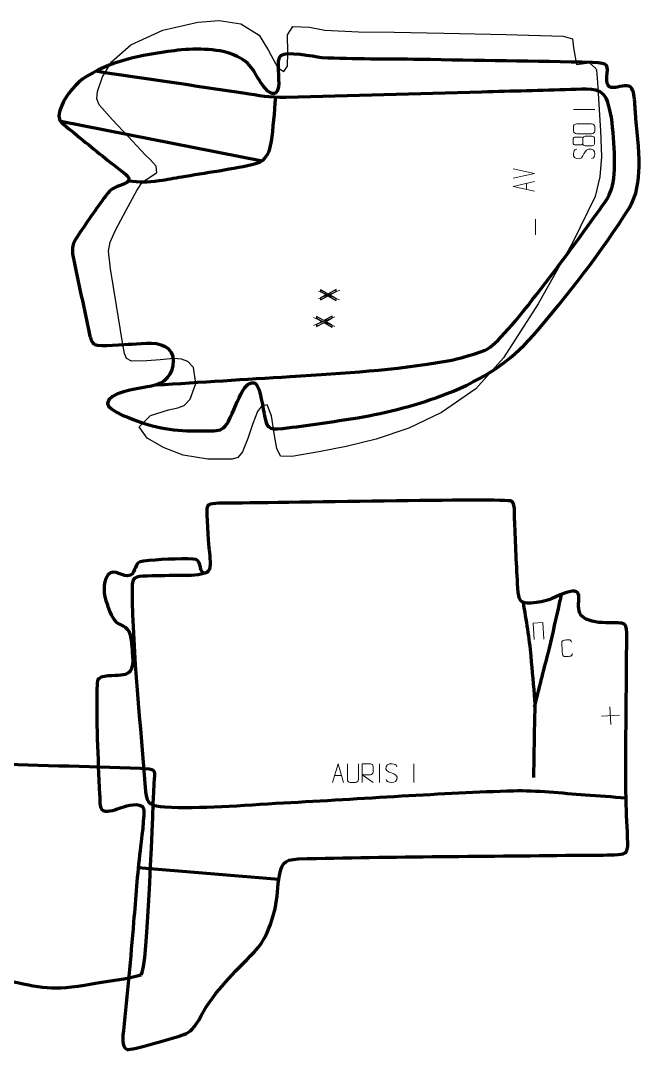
# Model space of a CAD drawing. Header units: millimetres. Extents: x -121 to 1372, y -4 to 1946.
# Drawn here: x 626 to 1372, y 703 to 1946 of the extents above; entities that cross this region are included whole.
import ezdxf

# ---------------------------------------------------------------- set-up
doc = ezdxf.new("R2010")
doc.units = ezdxf.units.MM
for name, color, linetype in [('TOYOTA_AURIS_1_и_рестайлинг_3_layer 2', 7, 'Continuous'), ('TOYOTA_AURIS_1_и_рестайлинг_3_layer 3', 7, 'Continuous'), ('TOYOTA_FORTUNER_4_layer 3', 7, 'Continuous'), ('VOLVO_S80_1_1_layer 1', 7, 'Continuous'), ('VOLVO_S80_1_1_layer 2', 7, 'Continuous')]:
    doc.layers.add(name, color=color, linetype=linetype)

msp = doc.modelspace()

# ---------------------------------------------------------------- linework, layer by layer
at = {"layer": 'TOYOTA_AURIS_1_и_рестайлинг_3_layer 2', "color": 140, "lineweight": 158}
for points, knots in [([(847.8, 1279), (837, 1275.6), (826.8, 1276.6), (815.6, 1276.3), (815.6, 1276.3), (801.7, 1276), (787.3, 1275.9), (773.4, 1275.4), (773.4, 1275.4), (760.6, 1274.9), (760.2, 1270.6), (760.2, 1258.8), (760.2, 1258.8), (761, 1181.4), (770.6, 1094.5), (776.4, 1015.9), (776.4, 1015.9), (777.6, 999.4), (784.4, 998.3), (799.7, 997.3), (799.7, 997.3), (841.7, 994.5), (893, 999.3), (942.8, 1002), (942.8, 1002), (1037.2, 1007), (1135.5, 1014.2), (1220.3, 1016.7), (1220.3, 1016.7), (1248.3, 1017.5), (1278.7, 1013.7), (1306.8, 1011.7), (1306.8, 1011.7), (1323.3, 1010.5), (1339.7, 1009.3), (1356.2, 1008.2)], [0, 0, 0, 0, 0.1, 0.1, 0.1, 0.1, 0.2, 0.2, 0.2, 0.2, 0.3, 0.3, 0.3, 0.3, 0.4, 0.4, 0.4, 0.4, 0.5, 0.5, 0.5, 0.5, 0.6, 0.6, 0.6, 0.6, 0.7, 0.7, 0.7, 0.7, 0.8, 0.8, 0.8, 0.8, 1, 1, 1, 1]), ([(1231.9, 1244), (1235.5, 1222.1), (1239.4, 1201.2), (1241.2, 1178.9), (1241.2, 1178.9), (1242.6, 1161.3), (1244.7, 1143.3), (1245.8, 1125.8), (1245.8, 1125.8), (1246.4, 1117.6), (1245.7, 1105.9), (1245.6, 1097.5), (1245.6, 1097.5), (1245.2, 1075.9), (1244.8, 1054.3), (1244.5, 1032.7)], [0, 0, 0, 0, 0.2, 0.2, 0.2, 0.2, 0.4, 0.4, 0.4, 0.4, 0.6, 0.6, 0.6, 0.6, 1, 1, 1, 1]), ([(1245.9, 1118), (1251.2, 1139.5), (1256.5, 1160.8), (1262.1, 1182.2), (1262.1, 1182.2), (1266.6, 1199.6), (1270.5, 1218.4), (1274.5, 1236), (1274.5, 1236), (1275.8, 1241.9), (1277.1, 1247.7), (1278.4, 1253.5)], [0, 0, 0, 0, 0.25, 0.25, 0.25, 0.25, 0.5, 0.5, 0.5, 0.5, 1, 1, 1, 1])]:
    msp.add_open_spline(points, degree=3, knots=knots, dxfattribs=at)
at = {"layer": 'TOYOTA_AURIS_1_и_рестайлинг_3_layer 2', "color": 250, "lineweight": 9}
for points, knots in [([(1245.2, 1198.9), (1245.2, 1198.9), (1244, 1218.9), (1244, 1218.9), (1244, 1218.9), (1244, 1218.9), (1255.7, 1219.6), (1255.7, 1219.6), (1255.7, 1219.6), (1255.7, 1219.6), (1256.9, 1199.6), (1256.9, 1199.6)], [0, 0, 0, 0, 0.25, 0.25, 0.25, 0.25, 0.5, 0.5, 0.5, 0.5, 1, 1, 1, 1]), ([(1291.3, 1182), (1291.3, 1180.1), (1290, 1178.9), (1288.3, 1178.8), (1288.3, 1178.8), (1286.5, 1178.6), (1284.6, 1178.5), (1282.7, 1178.4), (1282.7, 1178.4), (1281.2, 1178.2), (1279.5, 1179.6), (1279.4, 1181.3), (1279.4, 1181.3), (1279.1, 1185.9), (1278.9, 1190.5), (1278.6, 1195.1), (1278.6, 1195.1), (1278.5, 1196.8), (1279.8, 1198.3), (1281.5, 1198.4), (1281.5, 1198.4), (1283.4, 1198.5), (1285.2, 1198.6), (1287.1, 1198.7), (1287.1, 1198.7), (1288.7, 1198.8), (1290.3, 1197.8), (1290.5, 1195.8)], [0, 0, 0, 0, 0.125, 0.125, 0.125, 0.125, 0.25, 0.25, 0.25, 0.25, 0.375, 0.375, 0.375, 0.375, 0.5, 0.5, 0.5, 0.5, 0.625, 0.625, 0.625, 0.625, 0.75, 0.75, 0.75, 0.75, 1, 1, 1, 1]), ([(1002.1, 1026.7), (1002.1, 1026.7), (1008.7, 1049.1), (1008.7, 1049.1), (1008.7, 1049.1), (1008.7, 1049.1), (1015.4, 1026.7), (1015.4, 1026.7)], [0, 0, 0, 0, 0.333333, 0.333333, 0.333333, 0.333333, 1, 1, 1, 1]), ([(1033.2, 1049.1), (1033.2, 1044.1), (1033.3, 1035), (1033.3, 1030), (1033.3, 1030), (1033.2, 1028), (1031.7, 1026.7), (1029.8, 1026.7), (1029.8, 1026.7), (1027.7, 1026.7), (1025.6, 1026.7), (1023.5, 1026.7), (1023.5, 1026.7), (1021.8, 1026.6), (1020, 1028.3), (1020, 1030), (1020, 1030), (1020, 1035), (1020.1, 1044.1), (1020.1, 1049.1)], [0, 0, 0, 0, 0.166667, 0.166667, 0.166667, 0.166667, 0.333333, 0.333333, 0.333333, 0.333333, 0.5, 0.5, 0.5, 0.5, 0.666667, 0.666667, 0.666667, 0.666667, 1, 1, 1, 1]), ([(1038, 1026.7), (1038, 1026.7), (1038, 1049.1), (1038, 1049.1), (1038, 1049.1), (1041.2, 1049.1), (1044.4, 1049.1), (1047.7, 1049.1), (1047.7, 1049.1), (1049.7, 1049), (1051.1, 1047.7), (1051.1, 1045.6), (1051.1, 1045.6), (1051.1, 1043.8), (1051.1, 1041), (1051.1, 1039.2), (1051.1, 1039.2), (1051.1, 1037.5), (1049.5, 1035.8), (1047.7, 1035.8), (1047.7, 1035.8), (1047.7, 1035.8), (1038, 1035.8), (1038, 1035.8), (1038, 1035.8), (1038, 1035.8), (1051.1, 1026.7), (1051.1, 1026.7)], [0, 0, 0, 0, 0.125, 0.125, 0.125, 0.125, 0.25, 0.25, 0.25, 0.25, 0.375, 0.375, 0.375, 0.375, 0.5, 0.5, 0.5, 0.5, 0.625, 0.625, 0.625, 0.625, 0.75, 0.75, 0.75, 0.75, 1, 1, 1, 1]), ([(1073.2, 1038.1), (1069.4, 1039.4), (1065, 1041), (1066.8, 1045.9), (1066.8, 1045.9), (1068.2, 1049.6), (1072.8, 1049.3), (1076.1, 1048.7), (1076.1, 1048.7), (1078.6, 1048.3), (1079.4, 1047.2), (1079.7, 1045.4)], [0, 0, 0, 0, 0.25, 0.25, 0.25, 0.25, 0.5, 0.5, 0.5, 0.5, 1, 1, 1, 1]), ([(1073.2, 1038.1), (1076.8, 1036.6), (1081.3, 1034.9), (1079.7, 1030.1), (1079.7, 1030.1), (1078.4, 1026.3), (1074, 1026.5), (1070.6, 1027), (1070.6, 1027), (1068.2, 1027.4), (1067.1, 1028.4), (1066.8, 1030.3)], [0, 0, 0, 0, 0.25, 0.25, 0.25, 0.25, 0.5, 0.5, 0.5, 0.5, 1, 1, 1, 1])]:
    msp.add_open_spline(points, degree=3, knots=knots, dxfattribs=at)
for points in [[(1326.7, 1106.6), (1326.7, 1106.6), (1348.1, 1107.9), (1348.1, 1107.9)], [(1336.7, 1118), (1336.7, 1118), (1338, 1096.5), (1338, 1096.5)], [(1058.9, 1049.1), (1058.9, 1049.1), (1058.9, 1026.7), (1058.9, 1026.7)], [(1100.1, 1049.1), (1100.1, 1049.1), (1100.1, 1026.7), (1100.1, 1026.7)], [(1004.5, 1035), (1004.5, 1035), (1013, 1035), (1013, 1035)]]:
    msp.add_open_spline(points, degree=3, dxfattribs=at)
at = {"layer": 'TOYOTA_AURIS_1_и_рестайлинг_3_layer 2', "color": 140, "lineweight": 158}
msp.add_open_spline([(767.7, 924.2), (767.7, 924.2), (937.4, 910.1), (937.4, 910.1)], degree=3, dxfattribs=at)
at = {"layer": 'TOYOTA_AURIS_1_и_рестайлинг_3_layer 3', "color": 242, "lineweight": 158}
msp.add_open_spline([(718, 1146.2), (718.2, 1152.1), (721.2, 1153.5), (726.9, 1154.6), (726.9, 1154.6), (752.7, 1157.7), (763.4, 1150.4), (760.5, 1184.2), (760.5, 1184.2), (760, 1191), (759.4, 1206.3), (754.9, 1211.3), (754.9, 1211.3), (749.8, 1215.9), (749.2, 1215.6), (743.6, 1218.4), (743.6, 1218.4), (736.6, 1221.8), (732.5, 1234.9), (730, 1241.9), (730, 1241.9), (726.2, 1252.9), (723.8, 1266.4), (731, 1276.7), (731, 1276.7), (739.1, 1286.7), (749.6, 1272.4), (758.2, 1276.7), (758.2, 1276.7), (765.8, 1280.6), (761.4, 1292.3), (773.9, 1293.7), (773.9, 1293.7), (790.2, 1295.4), (817.9, 1296.9), (834.1, 1296.2), (834.1, 1296.2), (844.8, 1295.7), (840.8, 1283.4), (845.7, 1279.6), (845.7, 1279.6), (848.6, 1277.5), (852.4, 1280.9), (853.5, 1284), (853.5, 1284), (855.6, 1289.7), (853.4, 1303.3), (852.9, 1310.1), (852.9, 1310.1), (852.4, 1317.1), (849.7, 1353.1), (850.4, 1357.2), (850.4, 1357.2), (851.3, 1361.7), (853.4, 1362.4), (857.6, 1362.8), (857.6, 1362.8), (861.6, 1363.3), (867.5, 1363.6), (870.9, 1363.6), (870.9, 1363.6), (930.6, 1363.5), (1211.7, 1369.7), (1218, 1366), (1218, 1366), (1222.4, 1363.3), (1221.6, 1350.5), (1221.7, 1345.8), (1221.7, 1345.8), (1221.8, 1342.8), (1221.9, 1339.8), (1222, 1336.8), (1222, 1336.8), (1223.4, 1309.9), (1223.9, 1282.6), (1226.2, 1255.8), (1226.2, 1255.8), (1227.1, 1245.3), (1229.9, 1242.6), (1240.9, 1242.9), (1240.9, 1242.9), (1262, 1244.7), (1264.6, 1247.9), (1283, 1255.4), (1283, 1255.4), (1310.4, 1264.4), (1292.7, 1241.2), (1301.9, 1228.2), (1301.9, 1228.2), (1316.2, 1213.8), (1349.4, 1222.3), (1354.5, 1217.4), (1354.5, 1217.4), (1358.7, 1213.6), (1357, 1191.5), (1356.9, 1184.9), (1356.9, 1184.9), (1356.6, 1125.6), (1355.5, 1065.8), (1356.2, 1006.6), (1356.2, 1006.6), (1356.6, 988.9), (1357.8, 971.2), (1358.3, 953.5), (1358.3, 953.5), (1358.7, 940.7), (1354.4, 939.8), (1342.3, 939.3), (1342.3, 939.3), (1330.2, 938.9), (1317.4, 939.2), (1305.1, 939), (1305.1, 939), (1190.4, 937.5), (1075.5, 937.3), (960.8, 934.5), (960.8, 934.5), (941.7, 933.2), (940.6, 928.4), (937.4, 910.1), (937.4, 910.1), (934.9, 895.1), (935.8, 884.1), (931.2, 868.7), (931.2, 868.7), (925.5, 849.6), (921.4, 836.8), (907.4, 821.9), (907.4, 821.9), (883.5, 796.9), (860.4, 775.8), (843.5, 745), (843.5, 745), (835.3, 730.2), (830.8, 725.6), (822.8, 722.5), (822.8, 722.5), (813, 718.7), (757.8, 703.3), (754.4, 704.4), (754.4, 704.4), (746.9, 707.8), (749.1, 720.9), (749.9, 727.4), (749.9, 727.4), (754.5, 770.8), (758.4, 814.8), (762.1, 858.3), (762.1, 858.3), (764.5, 887.4), (766.4, 915.4), (769.9, 944.5), (769.9, 944.5), (770.9, 952.2), (775.9, 991), (774, 995.4), (774, 995.4), (770.3, 1003.6), (753.8, 998.6), (747.4, 996.4), (747.4, 996.4), (741.8, 994.5), (731.2, 990.3), (725.5, 992.6), (725.5, 992.6), (720.4, 995.5), (721.3, 1006.7), (721.1, 1012.2), (721.1, 1012.2), (718.9, 1057.4), (716.8, 1100.8), (718, 1146.2)], degree=3, knots=[0, 0, 0, 0, 0.022727, 0.022727, 0.022727, 0.022727, 0.045455, 0.045455, 0.045455, 0.045455, 0.068182, 0.068182, 0.068182, 0.068182, 0.090909, 0.090909, 0.090909, 0.090909, 0.113636, 0.113636, 0.113636, 0.113636, 0.136364, 0.136364, 0.136364, 0.136364, 0.159091, 0.159091, 0.159091, 0.159091, 0.181818, 0.181818, 0.181818, 0.181818, 0.204545, 0.204545, 0.204545, 0.204545, 0.227273, 0.227273, 0.227273, 0.227273, 0.25, 0.25, 0.25, 0.25, 0.272727, 0.272727, 0.272727, 0.272727, 0.295455, 0.295455, 0.295455, 0.295455, 0.318182, 0.318182, 0.318182, 0.318182, 0.340909, 0.340909, 0.340909, 0.340909, 0.363636, 0.363636, 0.363636, 0.363636, 0.386364, 0.386364, 0.386364, 0.386364, 0.409091, 0.409091, 0.409091, 0.409091, 0.431818, 0.431818, 0.431818, 0.431818, 0.454545, 0.454545, 0.454545, 0.454545, 0.477273, 0.477273, 0.477273, 0.477273, 0.5, 0.5, 0.5, 0.5, 0.522727, 0.522727, 0.522727, 0.522727, 0.545455, 0.545455, 0.545455, 0.545455, 0.568182, 0.568182, 0.568182, 0.568182, 0.590909, 0.590909, 0.590909, 0.590909, 0.613636, 0.613636, 0.613636, 0.613636, 0.636364, 0.636364, 0.636364, 0.636364, 0.659091, 0.659091, 0.659091, 0.659091, 0.681818, 0.681818, 0.681818, 0.681818, 0.704545, 0.704545, 0.704545, 0.704545, 0.727273, 0.727273, 0.727273, 0.727273, 0.75, 0.75, 0.75, 0.75, 0.772727, 0.772727, 0.772727, 0.772727, 0.795455, 0.795455, 0.795455, 0.795455, 0.818182, 0.818182, 0.818182, 0.818182, 0.840909, 0.840909, 0.840909, 0.840909, 0.863636, 0.863636, 0.863636, 0.863636, 0.886364, 0.886364, 0.886364, 0.886364, 0.909091, 0.909091, 0.909091, 0.909091, 0.931818, 0.931818, 0.931818, 0.931818, 0.954545, 0.954545, 0.954545, 0.954545, 1, 1, 1, 1], dxfattribs=at)
at = {"layer": 'TOYOTA_FORTUNER_4_layer 3', "color": 242, "lineweight": 158}
msp.add_open_spline([(771.1, 794.4), (755.9, 789.8), (729.2, 786.7), (711.8, 783.5), (711.8, 783.5), (662.2, 774.6), (652.2, 779.3), (606.2, 788.2), (606.2, 788.2), (578.9, 793.5), (572.4, 801.2), (551.1, 809.4), (551.1, 809.4), (538, 814.5), (471.6, 815.6), (460, 810.9), (460, 810.9), (440.2, 802.8), (440.3, 790.3), (447.5, 778.2), (447.5, 778.2), (452.3, 770.2), (449.9, 770.3), (434.5, 771.2), (434.5, 771.2), (358.7, 775.5), (280.6, 776.3), (204.3, 778.6), (204.3, 778.6), (135.1, 780.7), (65.9, 782.6), (-3.3, 784.7), (-3.3, 784.7), (-24.4, 785.3), (-16.8, 788.9), (-14.1, 798.2), (-14.1, 798.2), (-9.2, 815.1), (-13.6, 823.3), (-44.7, 829.9), (-44.7, 829.9), (-62.6, 833.6), (-73.8, 834.3), (-92.5, 835.6), (-92.5, 835.6), (-97.3, 835.9), (-102.4, 835.8), (-103.3, 837.1), (-103.3, 837.1), (-104.7, 838.8), (-107.8, 1019.9), (-107.3, 1021), (-107.3, 1021), (-104.1, 1028.8), (-30.9, 1021.6), (-8, 1035), (-8, 1035), (-2.1, 1038.5), (1, 1042.7), (3, 1047.3), (3, 1047.3), (7.9, 1058.4), (5.5, 1071.7), (-23.3, 1069.2), (-23.3, 1069.2), (-51.8, 1066.7), (-78.7, 1060.4), (-107.3, 1057.9), (-107.3, 1057.9), (-116.8, 1057.1), (-116, 1059), (-116.2, 1064), (-116.2, 1064), (-117.3, 1084.8), (-117.8, 1105.1), (-119.8, 1125.9), (-119.8, 1125.9), (-119.9, 1127.5), (-120.8, 1131.4), (-117.2, 1132), (-117.2, 1132), (-112.8, 1132.8), (-91.7, 1131), (-85.5, 1130.7), (-85.5, 1130.7), (-25.1, 1127.2), (32.9, 1123.6), (93.8, 1122.1), (93.8, 1122.1), (198.1, 1119.5), (302.6, 1115.6), (406.9, 1113.3), (406.9, 1113.3), (452.3, 1112.3), (497.7, 1112.4), (543, 1111.5), (543, 1111.5), (555.7, 1111.3), (560.2, 1109.9), (558.1, 1102.5), (558.1, 1102.5), (555.4, 1096.2), (544.9, 1098), (534.9, 1095.8), (534.9, 1095.8), (512.5, 1089), (507.4, 1075.8), (513.3, 1063.1), (513.3, 1063.1), (525.5, 1048.3), (547.4, 1050.1), (573.2, 1049.3), (573.2, 1049.3), (638.8, 1047.4), (704.7, 1045.6), (770.2, 1043.4), (770.2, 1043.4), (789.2, 1042.8), (788.1, 1041.3), (787.3, 1031.3), (787.3, 1031.3), (785.6, 1008.8), (779.2, 797), (771.1, 794.4)], degree=3, knots=[0, 0, 0, 0, 0.03125, 0.03125, 0.03125, 0.03125, 0.0625, 0.0625, 0.0625, 0.0625, 0.09375, 0.09375, 0.09375, 0.09375, 0.125, 0.125, 0.125, 0.125, 0.15625, 0.15625, 0.15625, 0.15625, 0.1875, 0.1875, 0.1875, 0.1875, 0.21875, 0.21875, 0.21875, 0.21875, 0.25, 0.25, 0.25, 0.25, 0.28125, 0.28125, 0.28125, 0.28125, 0.3125, 0.3125, 0.3125, 0.3125, 0.34375, 0.34375, 0.34375, 0.34375, 0.375, 0.375, 0.375, 0.375, 0.40625, 0.40625, 0.40625, 0.40625, 0.4375, 0.4375, 0.4375, 0.4375, 0.46875, 0.46875, 0.46875, 0.46875, 0.5, 0.5, 0.5, 0.5, 0.53125, 0.53125, 0.53125, 0.53125, 0.5625, 0.5625, 0.5625, 0.5625, 0.59375, 0.59375, 0.59375, 0.59375, 0.625, 0.625, 0.625, 0.625, 0.65625, 0.65625, 0.65625, 0.65625, 0.6875, 0.6875, 0.6875, 0.6875, 0.71875, 0.71875, 0.71875, 0.71875, 0.75, 0.75, 0.75, 0.75, 0.78125, 0.78125, 0.78125, 0.78125, 0.8125, 0.8125, 0.8125, 0.8125, 0.84375, 0.84375, 0.84375, 0.84375, 0.875, 0.875, 0.875, 0.875, 0.90625, 0.90625, 0.90625, 0.90625, 0.9375, 0.9375, 0.9375, 0.9375, 1, 1, 1, 1], dxfattribs=at)
at = {"layer": 'VOLVO_S80_1_1'}
msp.add_lwpolyline([(794.1, 1536.7), (778.2, 1535.3), (759.7, 1534.9), (753.4, 1538.1), (751, 1544.1), (748.7, 1557.6), (741.4, 1602), (734.1, 1646.4), (731.9, 1667.8), (733.8, 1678.5), (740.4, 1692.8), (753, 1717), (765.8, 1740.7), (772.9, 1751.3), (779.9, 1755.8), (790.1, 1762.4), (789.4, 1770), (782.3, 1777.8), (776.6, 1783.6), (770.8, 1789.5), (755.8, 1805.6), (736.3, 1826.5), (720.6, 1844.1), (717.7, 1851.5), (718.6, 1860.2), (724.7, 1878.1), (735.5, 1896.2), (758.6, 1916.6), (797.2, 1934.4), (839.4, 1943.9), (865.5, 1945.8), (891.6, 1942), (913.6, 1928.4), (924.9, 1909.6), (935.9, 1888.8), (943.5, 1884.3), (947.6, 1891), (948, 1907.3), (947.7, 1928.6), (954.3, 1938.7), (974.1, 1937.7), (992.8, 1934.1), (1033.6, 1932.3), (1076.4, 1931.9), (1136.4, 1930.6), (1211.6, 1929.1), (1280.2, 1927), (1291.7, 1923.7), (1292.8, 1912.8), (1296.5, 1893), (1311.9, 1895), (1319.9, 1888.1), (1320.1, 1887), (1320.4, 1886.1), (1321.5, 1876.5), (1322.1, 1864.9), (1323.3, 1844.6), (1325.5, 1812.8), (1326.4, 1781.7), (1324.6, 1757.3), (1319.1, 1733.7), (1292.1, 1678.4), (1250, 1604.1), (1208.4, 1538.8), (1174.9, 1501.6), (1133.6, 1472.8), (1094.2, 1454), (1054.9, 1440.6), (1018.5, 1431.8), (985.7, 1425.4), (952.9, 1419.7), (939.3, 1420.3), (934.7, 1429.6), (932.2, 1445.4), (928.4, 1468.9), (923.1, 1482.3), (916.3, 1480.8), (911.4, 1474.1), (905.8, 1459.6), (899.9, 1441.5), (893.6, 1425.6), (887.9, 1418.5), (881, 1416.5), (851.7, 1416.5), (822, 1421.3), (798.9, 1430.5), (778.5, 1441.8), (768.7, 1455.8), (782.5, 1469.2), (804.3, 1476), (815.3, 1478.5), (823, 1481.6), (830.5, 1488.9), (837.3, 1507.9), (834.4, 1527.2), (827.6, 1534.5), (819.8, 1537.3), (811.2, 1538), (802.3, 1537.5), (794.1, 1536.7)], dxfattribs=at)
msp.add_lwpolyline([(794.1, 1536.7), (778.2, 1535.3), (759.7, 1534.9), (753.4, 1538.1), (751, 1544.1), (748.7, 1557.6), (741.4, 1602), (734.1, 1646.4), (731.9, 1667.8), (733.8, 1678.5), (740.4, 1692.8), (753, 1717), (765.8, 1740.7), (772.9, 1751.3), (779.9, 1755.8), (790.1, 1762.4), (789.4, 1770), (782.3, 1777.8), (776.6, 1783.6), (770.8, 1789.5), (755.8, 1805.6), (736.3, 1826.5), (720.6, 1844.1), (717.7, 1851.5), (718.6, 1860.2), (724.7, 1878.1), (735.5, 1896.2), (758.6, 1916.6), (797.2, 1934.4), (839.4, 1943.9), (865.5, 1945.8), (891.6, 1942), (913.6, 1928.4), (924.9, 1909.6), (935.9, 1888.8), (943.5, 1884.3), (947.6, 1891), (948, 1907.3), (947.7, 1928.6), (954.3, 1938.7), (974.1, 1937.7), (992.8, 1934.1), (1033.6, 1932.3), (1076.4, 1931.9), (1136.4, 1930.6), (1211.6, 1929.1), (1280.2, 1927), (1291.7, 1923.7), (1292.8, 1912.8), (1296.5, 1893), (1311.9, 1895), (1319.9, 1888.1), (1320.1, 1887), (1320.4, 1886.1), (1321.5, 1876.5), (1322.1, 1864.9), (1323.3, 1844.6), (1325.5, 1812.8), (1326.4, 1781.7), (1324.6, 1757.3), (1319.1, 1733.7), (1292.1, 1678.4), (1250, 1604.1), (1208.4, 1538.8), (1174.9, 1501.6), (1133.6, 1472.8), (1094.2, 1454), (1054.9, 1440.6), (1018.5, 1431.8), (985.7, 1425.4), (952.9, 1419.7), (939.3, 1420.3), (934.7, 1429.6), (932.2, 1445.4), (928.4, 1468.9), (923.1, 1482.3), (916.3, 1480.8), (911.4, 1474.1), (905.8, 1459.6), (899.9, 1441.5), (893.6, 1425.6), (887.9, 1418.5), (881, 1416.5), (851.7, 1416.5), (822, 1421.3), (798.9, 1430.5), (778.5, 1441.8), (768.7, 1455.8), (782.5, 1469.2), (804.3, 1476), (815.3, 1478.5), (823, 1481.6), (830.5, 1488.9), (837.3, 1507.9), (834.4, 1527.2), (827.6, 1534.5), (819.8, 1537.3), (811.2, 1538), (802.3, 1537.5), (794.1, 1536.7)], dxfattribs=at)
at = {"layer": 'VOLVO_S80_1_1_layer 1', "color": 142, "lineweight": 158}
for points, knots in [([(789.2, 1506.2), (843.1, 1509.6), (897, 1513), (951, 1516.4), (951, 1516.4), (1019.7, 1520.7), (1073.3, 1523.7), (1141.3, 1535.2), (1141.3, 1535.2), (1151.2, 1536.9), (1182.4, 1545.6), (1189.9, 1550.1), (1189.9, 1550.1), (1214.5, 1564.8), (1302.9, 1688.2), (1330.3, 1725.9), (1330.3, 1725.9), (1339.2, 1738.2), (1341.9, 1752.1), (1342.3, 1766.2), (1342.3, 1766.2), (1342.8, 1787.7), (1340.7, 1834.4), (1332.3, 1852.2), (1332.3, 1852.2), (1324.9, 1866), (1306.2, 1863.1), (1289.7, 1862.5), (1289.7, 1862.5), (1254.1, 1861.3), (1218, 1860.6), (1182.3, 1859.6), (1182.3, 1859.6), (1103.5, 1857.4), (1024.7, 1855.2), (945.9, 1853.1), (945.9, 1853.1), (925.1, 1852.6), (914.4, 1855.2), (894.4, 1858.2), (894.4, 1858.2), (835.1, 1867), (775.8, 1875.8), (716.4, 1884.6)], [0, 0, 0, 0, 0.083333, 0.083333, 0.083333, 0.083333, 0.166667, 0.166667, 0.166667, 0.166667, 0.25, 0.25, 0.25, 0.25, 0.333333, 0.333333, 0.333333, 0.333333, 0.416667, 0.416667, 0.416667, 0.416667, 0.5, 0.5, 0.5, 0.5, 0.583333, 0.583333, 0.583333, 0.583333, 0.666667, 0.666667, 0.666667, 0.666667, 0.75, 0.75, 0.75, 0.75, 0.833333, 0.833333, 0.833333, 0.833333, 1, 1, 1, 1]), ([(933.3, 1852.8), (931.5, 1835.1), (930.5, 1816), (927.7, 1798.5), (927.7, 1798.5), (926.2, 1789.1), (922.6, 1776.3), (909.3, 1772.9), (909.3, 1772.9), (885.3, 1766.8), (846, 1761.4), (820.2, 1756.9), (820.2, 1756.9), (811.1, 1755.3), (802.1, 1753.8), (793, 1752.3), (793, 1752.3), (777.7, 1750), (770.6, 1751), (755.5, 1752)], [0, 0, 0, 0, 0.166667, 0.166667, 0.166667, 0.166667, 0.333333, 0.333333, 0.333333, 0.333333, 0.5, 0.5, 0.5, 0.5, 0.666667, 0.666667, 0.666667, 0.666667, 1, 1, 1, 1])]:
    msp.add_open_spline(points, degree=3, knots=knots, dxfattribs=at)
at = {"layer": 'VOLVO_S80_1_1_layer 1', "color": 250, "lineweight": 9}
for points in [[(1292.7, 1838.6), (1292.7, 1838.6), (1318.5, 1838.6), (1318.5, 1838.6)], [(1219.9, 1767), (1219.9, 1767), (1245.6, 1761.3), (1245.6, 1761.3)], [(1245.6, 1761.3), (1245.6, 1761.3), (1219.9, 1755.6), (1219.9, 1755.6)], [(1236.1, 1742.1), (1236.1, 1742.1), (1236.1, 1749.5), (1236.1, 1749.5)], [(1247, 1687.4), (1247, 1687.4), (1247, 1706.1), (1247, 1706.1)], [(985, 1609.9), (985, 1609.9), (1010.7, 1620.6), (1010.7, 1620.6)], [(985, 1619.5), (985, 1619.5), (1010.6, 1608.8), (1010.6, 1608.8)], [(979.3, 1577.8), (979.3, 1577.8), (1005, 1588.5), (1005, 1588.5)], [(979.3, 1587.4), (979.3, 1587.4), (1004.9, 1576.7), (1004.9, 1576.7)]]:
    msp.add_open_spline(points, degree=3, dxfattribs=at)
at = {"layer": 'VOLVO_S80_1_1_layer 1', "color": 142, "lineweight": 158}
msp.add_open_spline([(917.3, 1776.2), (917.3, 1776.2), (674.3, 1824.1), (674.3, 1824.1)], degree=3, dxfattribs=at)
at = {"layer": 'VOLVO_S80_1_1_layer 1', "color": 250, "lineweight": 9}
for points, knots in [([(1292.7, 1812.4), (1292.7, 1814.3), (1292.7, 1816.1), (1292.7, 1818), (1292.7, 1818), (1292.7, 1819.5), (1294.2, 1821.1), (1296.7, 1821.1), (1296.7, 1821.1), (1302.7, 1821.1), (1308.6, 1821.1), (1314.5, 1821.1), (1314.5, 1821.1), (1316.9, 1821), (1318.5, 1819.7), (1318.5, 1818), (1318.5, 1818), (1318.5, 1816.1), (1318.5, 1814.3), (1318.5, 1812.4), (1318.5, 1812.4), (1318.6, 1810.9), (1316.6, 1809.3), (1314.6, 1809.3), (1314.6, 1809.3), (1308.6, 1809.3), (1302.6, 1809.3), (1296.7, 1809.3), (1296.7, 1809.3), (1294.5, 1809.3), (1292.7, 1810.7), (1292.7, 1812.4)], [0, 0, 0, 0, 0.111111, 0.111111, 0.111111, 0.111111, 0.222222, 0.222222, 0.222222, 0.222222, 0.333333, 0.333333, 0.333333, 0.333333, 0.444444, 0.444444, 0.444444, 0.444444, 0.555556, 0.555556, 0.555556, 0.555556, 0.666667, 0.666667, 0.666667, 0.666667, 0.777778, 0.777778, 0.777778, 0.777778, 1, 1, 1, 1]), ([(1294.1, 1795.9), (1296.3, 1795.9), (1300.1, 1795.9), (1302.4, 1795.9), (1302.4, 1795.9), (1302.9, 1795.9), (1303.9, 1796.5), (1303.9, 1797.1), (1303.9, 1797.1), (1303.9, 1799.4), (1304, 1801.7), (1304, 1804), (1304, 1804), (1304, 1804.6), (1303.2, 1805.2), (1302.4, 1805.2), (1302.4, 1805.2), (1300.1, 1805.2), (1296.3, 1805.2), (1294.1, 1805.2), (1294.1, 1805.2), (1293.3, 1805.2), (1292.5, 1804.7), (1292.5, 1804), (1292.5, 1804), (1292.5, 1801.7), (1292.5, 1799.3), (1292.5, 1797), (1292.5, 1797), (1292.5, 1796.5), (1293.3, 1795.9), (1294.1, 1795.9)], [0, 0, 0, 0, 0.111111, 0.111111, 0.111111, 0.111111, 0.222222, 0.222222, 0.222222, 0.222222, 0.333333, 0.333333, 0.333333, 0.333333, 0.444444, 0.444444, 0.444444, 0.444444, 0.555556, 0.555556, 0.555556, 0.555556, 0.666667, 0.666667, 0.666667, 0.666667, 0.777778, 0.777778, 0.777778, 0.777778, 1, 1, 1, 1]), ([(1306.9, 1794.7), (1310.2, 1794.7), (1312, 1794.7), (1315.2, 1794.7), (1315.2, 1794.7), (1316.5, 1794.7), (1318.2, 1796.1), (1318.2, 1797), (1318.2, 1797), (1318.2, 1799.4), (1318.2, 1801.7), (1318.2, 1804), (1318.2, 1804), (1318.2, 1805), (1316.6, 1806.3), (1315.2, 1806.3), (1315.2, 1806.3), (1312, 1806.3), (1310.2, 1806.3), (1306.9, 1806.3), (1306.9, 1806.3), (1305.5, 1806.2), (1303.9, 1805), (1303.9, 1804), (1303.9, 1804), (1303.9, 1801.7), (1303.9, 1799.4), (1303.9, 1797), (1303.9, 1797), (1303.9, 1796.2), (1305.5, 1794.8), (1306.9, 1794.7)], [0, 0, 0, 0, 0.111111, 0.111111, 0.111111, 0.111111, 0.222222, 0.222222, 0.222222, 0.222222, 0.333333, 0.333333, 0.333333, 0.333333, 0.444444, 0.444444, 0.444444, 0.444444, 0.555556, 0.555556, 0.555556, 0.555556, 0.666667, 0.666667, 0.666667, 0.666667, 0.777778, 0.777778, 0.777778, 0.777778, 1, 1, 1, 1]), ([(1305.4, 1784.9), (1303.9, 1781.6), (1302, 1777.8), (1296.3, 1779.4), (1296.3, 1779.4), (1292.1, 1780.5), (1292.5, 1784.6), (1293.1, 1787.4), (1293.1, 1787.4), (1293.6, 1789.6), (1294.8, 1790.3), (1297, 1790.6)], [0, 0, 0, 0, 0.25, 0.25, 0.25, 0.25, 0.5, 0.5, 0.5, 0.5, 1, 1, 1, 1]), ([(1305.4, 1784.9), (1307.1, 1788.1), (1309, 1792), (1314.6, 1790.6), (1314.6, 1790.6), (1319, 1789.4), (1318.7, 1785.6), (1318.1, 1782.7), (1318.1, 1782.7), (1317.7, 1780.6), (1316.4, 1779.6), (1314.3, 1779.3)], [0, 0, 0, 0, 0.25, 0.25, 0.25, 0.25, 0.5, 0.5, 0.5, 0.5, 1, 1, 1, 1]), ([(1245.6, 1739.9), (1245.6, 1739.9), (1219.9, 1745.7), (1219.9, 1745.7), (1219.9, 1745.7), (1219.9, 1745.7), (1245.6, 1751.6), (1245.6, 1751.6)], [0, 0, 0, 0, 0.333333, 0.333333, 0.333333, 0.333333, 1, 1, 1, 1])]:
    msp.add_open_spline(points, degree=3, knots=knots, dxfattribs=at)
at = {"layer": 'VOLVO_S80_1_1_layer 1', "color": 142}
for points in [[(1006.4, 1608.2), (1006.4, 1608.2), (996.7, 1613.7), (996.7, 1613.7), (996.7, 1613.7), (996.7, 1613.7), (987.6, 1608.9), (987.6, 1608.9), (987.6, 1608.9), (987.6, 1608.9), (987.6, 1611.1), (987.6, 1611.1), (987.6, 1611.1), (987.6, 1611.1), (992.4, 1613.7), (992.4, 1613.7), (992.4, 1613.7), (993.4, 1614.3), (994.2, 1614.6), (994.7, 1614.8), (994.7, 1614.8), (994.1, 1615.2), (993.4, 1615.5), (992.6, 1616), (992.6, 1616), (992.6, 1616), (987.6, 1618.8), (987.6, 1618.8), (987.6, 1618.8), (987.6, 1618.8), (987.6, 1620.8), (987.6, 1620.8), (987.6, 1620.8), (987.6, 1620.8), (996.5, 1615.9), (996.5, 1615.9), (996.5, 1615.9), (996.5, 1615.9), (1006.4, 1621.2), (1006.4, 1621.2), (1006.4, 1621.2), (1006.4, 1621.2), (1006.4, 1618.9), (1006.4, 1618.9), (1006.4, 1618.9), (1006.4, 1618.9), (999.7, 1615.3), (999.7, 1615.3), (999.7, 1615.3), (999.3, 1615.1), (998.9, 1614.9), (998.6, 1614.8), (998.6, 1614.8), (999.2, 1614.5), (999.6, 1614.2), (999.9, 1614.1), (999.9, 1614.1), (999.9, 1614.1), (1006.4, 1610.5), (1006.4, 1610.5), (1006.4, 1610.5), (1006.4, 1610.5), (1006.4, 1608.2), (1006.4, 1608.2)], [(1001.5, 1576.1), (1001.5, 1576.1), (991.8, 1581.6), (991.8, 1581.6), (991.8, 1581.6), (991.8, 1581.6), (982.7, 1576.8), (982.7, 1576.8), (982.7, 1576.8), (982.7, 1576.8), (982.7, 1579), (982.7, 1579), (982.7, 1579), (982.7, 1579), (987.5, 1581.6), (987.5, 1581.6), (987.5, 1581.6), (988.5, 1582.1), (989.3, 1582.5), (989.8, 1582.7), (989.8, 1582.7), (989.2, 1583), (988.5, 1583.4), (987.7, 1583.8), (987.7, 1583.8), (987.7, 1583.8), (982.7, 1586.7), (982.7, 1586.7), (982.7, 1586.7), (982.7, 1586.7), (982.7, 1588.7), (982.7, 1588.7), (982.7, 1588.7), (982.7, 1588.7), (991.6, 1583.8), (991.6, 1583.8), (991.6, 1583.8), (991.6, 1583.8), (1001.5, 1589.1), (1001.5, 1589.1), (1001.5, 1589.1), (1001.5, 1589.1), (1001.5, 1586.8), (1001.5, 1586.8), (1001.5, 1586.8), (1001.5, 1586.8), (994.8, 1583.2), (994.8, 1583.2), (994.8, 1583.2), (994.4, 1583), (994, 1582.8), (993.7, 1582.6), (993.7, 1582.6), (994.3, 1582.3), (994.7, 1582.1), (995, 1581.9), (995, 1581.9), (995, 1581.9), (1001.5, 1578.4), (1001.5, 1578.4), (1001.5, 1578.4), (1001.5, 1578.4), (1001.5, 1576.1), (1001.5, 1576.1)]]:
    msp.add_open_spline(points, degree=3, knots=[0, 0, 0, 0, 0.058824, 0.058824, 0.058824, 0.058824, 0.117647, 0.117647, 0.117647, 0.117647, 0.176471, 0.176471, 0.176471, 0.176471, 0.235294, 0.235294, 0.235294, 0.235294, 0.294118, 0.294118, 0.294118, 0.294118, 0.352941, 0.352941, 0.352941, 0.352941, 0.411765, 0.411765, 0.411765, 0.411765, 0.470588, 0.470588, 0.470588, 0.470588, 0.529412, 0.529412, 0.529412, 0.529412, 0.588235, 0.588235, 0.588235, 0.588235, 0.647059, 0.647059, 0.647059, 0.647059, 0.705882, 0.705882, 0.705882, 0.705882, 0.764706, 0.764706, 0.764706, 0.764706, 0.823529, 0.823529, 0.823529, 0.823529, 0.882353, 0.882353, 0.882353, 0.882353, 1, 1, 1, 1], dxfattribs=at)
at = {"layer": 'VOLVO_S80_1_1_layer 2', "color": 242, "lineweight": 158}
msp.add_open_spline([(760, 1555.5), (751.9, 1555.1), (721, 1552.3), (715.5, 1554.9), (715.5, 1554.9), (711.6, 1556.7), (710, 1562.2), (709, 1567.1), (709, 1567.1), (702.9, 1598.2), (695, 1629.2), (689.1, 1660.4), (689.1, 1660.4), (687, 1671.4), (689.2, 1677.8), (693.5, 1684.2), (693.5, 1684.2), (704.3, 1700.5), (716.8, 1718.6), (728.5, 1734.4), (728.5, 1734.4), (736.3, 1744.7), (737.3, 1743.3), (750, 1748.5), (750, 1748.5), (762.5, 1753.6), (754.3, 1759), (747, 1764.7), (747, 1764.7), (741.8, 1768.9), (736.3, 1772.8), (731.1, 1777), (731.1, 1777), (713.2, 1791.5), (694.9, 1806.1), (677.4, 1820.9), (677.4, 1820.9), (670.6, 1826.7), (671.3, 1830.7), (673.5, 1838.2), (673.5, 1838.2), (677.5, 1851.4), (688.3, 1866), (701, 1875.5), (701, 1875.5), (733.5, 1897.1), (769.7, 1904.2), (811.3, 1909.5), (811.3, 1909.5), (833.8, 1912.1), (862.2, 1912.8), (882.4, 1904.6), (882.4, 1904.6), (908, 1894.2), (906.7, 1880.9), (920.8, 1864.1), (920.8, 1864.1), (930.1, 1853.1), (935.5, 1857.8), (936.9, 1865.7), (936.9, 1865.7), (938.3, 1874.1), (933.6, 1899.1), (939.2, 1903.3), (939.2, 1903.3), (947, 1909.1), (978.1, 1902.2), (989.1, 1901), (989.1, 1901), (1027.8, 1898.8), (1068.1, 1899.7), (1107.1, 1898.9), (1107.1, 1898.9), (1176.7, 1897.5), (1246.3, 1897), (1315.9, 1895.1), (1315.9, 1895.1), (1336.6, 1894.5), (1334, 1891.9), (1333, 1878), (1333, 1878), (1331, 1850.1), (1359.3, 1878.3), (1364.5, 1861.2), (1364.5, 1861.2), (1364.5, 1861.2), (1365.1, 1859.3), (1365.1, 1859.3), (1365.1, 1859.3), (1366.7, 1852.4), (1366.8, 1843.1), (1367.4, 1835.9), (1367.4, 1835.9), (1369.2, 1814.1), (1372.3, 1791.4), (1372.1, 1769.6), (1372.1, 1769.6), (1371.5, 1752.7), (1369.5, 1735.1), (1359.8, 1719.6), (1359.8, 1719.6), (1327.8, 1668.4), (1285.2, 1613.6), (1244.7, 1566.2), (1244.7, 1566.2), (1214.1, 1532.7), (1186.7, 1514.5), (1139.2, 1495.3), (1139.2, 1495.3), (1106.8, 1482.7), (1068, 1472.7), (1032.4, 1466.7), (1032.4, 1466.7), (1002.7, 1461.8), (971.6, 1457.3), (941.6, 1453.7), (941.6, 1453.7), (923.3, 1451.5), (923.1, 1455.9), (920.1, 1468.5), (920.1, 1468.5), (918.8, 1475), (914.3, 1504.5), (909.5, 1507.6), (909.5, 1507.6), (902.9, 1511.8), (896.1, 1503.4), (894, 1499.7), (894, 1499.7), (887.2, 1487.8), (883, 1474.5), (876.4, 1462.2), (876.4, 1462.2), (871, 1452.9), (866.5, 1451.1), (859, 1451), (859, 1451), (827.9, 1450.4), (803.1, 1450.3), (774, 1460.2), (774, 1460.2), (763.8, 1463.7), (730.5, 1474.6), (730.5, 1484), (730.5, 1484), (731.7, 1496.8), (765, 1501.6), (778.4, 1503.8), (778.4, 1503.8), (785.5, 1505), (793.6, 1506.7), (798.6, 1510.9), (798.6, 1510.9), (809.8, 1520.1), (814.5, 1539.3), (804.3, 1549.6), (804.3, 1549.6), (794.6, 1559.4), (774, 1556.4), (760, 1555.5)], degree=3, knots=[0, 0, 0, 0, 0.02439, 0.02439, 0.02439, 0.02439, 0.04878, 0.04878, 0.04878, 0.04878, 0.073171, 0.073171, 0.073171, 0.073171, 0.097561, 0.097561, 0.097561, 0.097561, 0.121951, 0.121951, 0.121951, 0.121951, 0.146341, 0.146341, 0.146341, 0.146341, 0.170732, 0.170732, 0.170732, 0.170732, 0.195122, 0.195122, 0.195122, 0.195122, 0.219512, 0.219512, 0.219512, 0.219512, 0.243902, 0.243902, 0.243902, 0.243902, 0.268293, 0.268293, 0.268293, 0.268293, 0.292683, 0.292683, 0.292683, 0.292683, 0.317073, 0.317073, 0.317073, 0.317073, 0.341463, 0.341463, 0.341463, 0.341463, 0.365854, 0.365854, 0.365854, 0.365854, 0.390244, 0.390244, 0.390244, 0.390244, 0.414634, 0.414634, 0.414634, 0.414634, 0.439024, 0.439024, 0.439024, 0.439024, 0.463415, 0.463415, 0.463415, 0.463415, 0.487805, 0.487805, 0.487805, 0.487805, 0.512195, 0.512195, 0.512195, 0.512195, 0.536585, 0.536585, 0.536585, 0.536585, 0.560976, 0.560976, 0.560976, 0.560976, 0.585366, 0.585366, 0.585366, 0.585366, 0.609756, 0.609756, 0.609756, 0.609756, 0.634146, 0.634146, 0.634146, 0.634146, 0.658537, 0.658537, 0.658537, 0.658537, 0.682927, 0.682927, 0.682927, 0.682927, 0.707317, 0.707317, 0.707317, 0.707317, 0.731707, 0.731707, 0.731707, 0.731707, 0.756098, 0.756098, 0.756098, 0.756098, 0.780488, 0.780488, 0.780488, 0.780488, 0.804878, 0.804878, 0.804878, 0.804878, 0.829268, 0.829268, 0.829268, 0.829268, 0.853659, 0.853659, 0.853659, 0.853659, 0.878049, 0.878049, 0.878049, 0.878049, 0.902439, 0.902439, 0.902439, 0.902439, 0.926829, 0.926829, 0.926829, 0.926829, 0.95122, 0.95122, 0.95122, 0.95122, 1, 1, 1, 1], dxfattribs=at)

doc.saveas('drawing.dxf')
